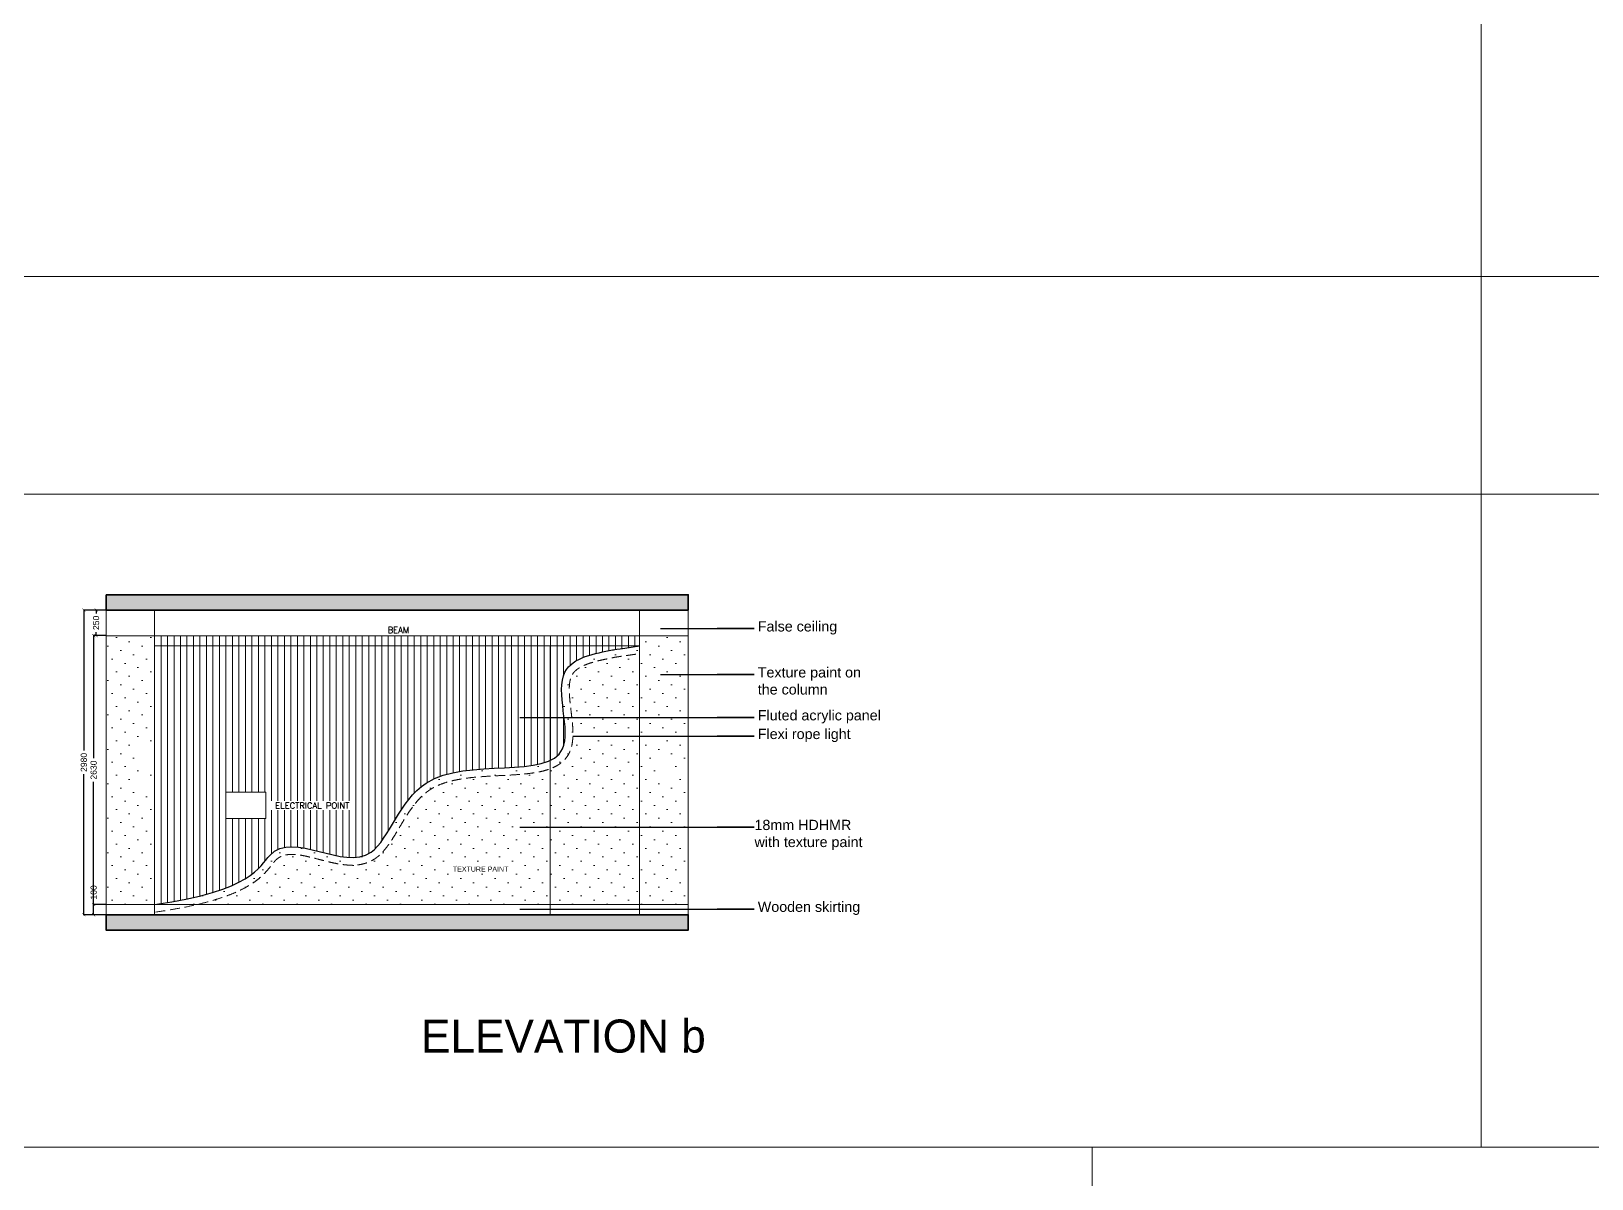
# Model space of a CAD drawing. Header units: millimetres. Extents: x 1464389 to 1998638, y -29162 to 256806.
# Drawn here: x 1584144 to 1599408, y 165603 to 176829 of the extents above; entities that cross this region are included whole.
import ezdxf

# ---------------------------------------------------------------- set-up
doc = ezdxf.new("R2010")
doc.units = ezdxf.units.MM
doc.header["$LTSCALE"] = 15
doc.header["$PDMODE"] = 35
doc.linetypes.add('DASHED', pattern=[0.75, 0.5, -0.25])
doc.linetypes.add('HIDDEN', pattern=[9.525, 6.35, -3.175])
doc.layers.get('0').update_dxf_attribs({"lineweight": 5})
for name, color, linetype, lineweight in [('dimension', 1, 'Continuous', 25), ('false ceiling', 124, 'Continuous', 9), ('Hatch', 252, 'Continuous', 15), ('LS_DR_TEXT', 7, 'Continuous', 13), ('LS_DR_Wall', 5, 'Continuous', 35)]:
    doc.layers.add(name, color=color, linetype=linetype, lineweight=lineweight)
doc.layers.add('Lighting', color=7, linetype='DASHED', lineweight=9, true_color=0xff870f)
doc.layers.add('Panelling', color=7, linetype='Continuous', lineweight=25, true_color=0x753b00)
doc.layers.add('Text', color=250, linetype='Continuous')
doc.layers.add('Walls & Columns', color=7, linetype='Continuous')
doc.layers.add('TEXTS', color=7, linetype='Continuous', true_color=0x636466)
doc.styles.add('ARIAL', font='arial.ttf')
doc.styles.add('ROMANS', font='romans.shx')
doc.dimstyles.new('SC-25', dxfattribs={"dimtxt": 60, "dimasz": 30, "dimexe": 0, "dimexo": 0, "dimgap": 25, "dimtad": 0, "dimdec": 0, "dimzin": 0, "dimdsep": 46, "dimtxsty": 'ARIAL', "dimblk": 'ARCHTICK', "dimcen": 0.09, "dimdle": 3, "dimclrd": 251, "dimclre": 251, "dimclrt": 1, "dimadec": 0, "dimazin": 0, "dimtfac": 1, "dimtdec": 0, "dimtofl": 0, "dimtmove": 0, "dimatfit": 2, "dimfxl": 100, "dimtolj": 1, "dimtzin": 0, "dimarcsym": 0})

# ---------------------------------------------------------------- blocks, each defined once
blk = doc.blocks.new('_ArchTick')
at = {"color": 0, "linetype": 'ByBlock', "const_width": 0.15}
blk.add_lwpolyline([(-0.5, -0.5), (0.5, 0.5)], dxfattribs=at)
blk = doc.blocks.new('*D2102')
at = {"layer": 'Defpoints', "color": 0, "ltscale": 0.25, "transparency": 16777216}
for p in [(1584876, 171166), (1584659, 168186), (1584876, 168186)]:
    blk.add_point(p, dxfattribs=at)
at = {"layer": 'dimension', "color": 251, "lineweight": -2, "ltscale": 0.25, "transparency": 16777216}
for p, q in [((1584659, 171169), (1584659, 169791)), ((1584876, 171166), (1584659, 171166)), ((1584659, 168183), (1584659, 169561)), ((1584876, 168186), (1584659, 168186))]:
    blk.add_line(p, q, dxfattribs=at)
at = {"layer": 'dimension', "color": 251, "lineweight": -2, "ltscale": 0.25, "transparency": 16777216, "xscale": 30, "yscale": 30, "zscale": 30}
for p, rotation in [((1584659, 171166), 90), ((1584659, 168186), 270)]:
    blk.add_blockref('_ArchTick', p, dxfattribs=dict(at, rotation=rotation))
at = {"layer": 'dimension', "color": 1, "ltscale": 0.25, "transparency": 16777216, "insert": (1584659, 169676), "char_height": 60, "attachment_point": 5, "rotation": 90, "style": 'ARIAL'}
blk.add_mtext('\\A1;2980', dxfattribs=at)
blk = doc.blocks.new('*D2103')
at = {"layer": 'Defpoints', "color": 0, "ltscale": 0.25, "transparency": 16777216}
for p in [(1584755, 168286), (1584876, 168286), (1584876, 168186)]:
    blk.add_point(p, dxfattribs=at)
at = {"layer": 'dimension', "color": 251, "lineweight": -2, "ltscale": 0.25, "transparency": 16777216}
for p, q in [((1584755, 168286), (1584755, 168316)), ((1584876, 168286), (1584755, 168286)), ((1584755, 168183), (1584755, 168286)), ((1584876, 168186), (1584755, 168186))]:
    blk.add_line(p, q, dxfattribs=at)
at = {"layer": 'dimension', "color": 251, "lineweight": -2, "ltscale": 0.25, "transparency": 16777216, "xscale": 30, "yscale": 30, "zscale": 30}
for p, rotation in [((1584755, 168286), 90), ((1584755, 168186), 270)]:
    blk.add_blockref('_ArchTick', p, dxfattribs=dict(at, rotation=rotation))
at = {"layer": 'dimension', "color": 1, "ltscale": 0.25, "transparency": 16777216, "insert": (1584755, 168404), "char_height": 60, "attachment_point": 5, "rotation": 90, "style": 'ARIAL'}
blk.add_mtext('\\A1;100', dxfattribs=at)
blk = doc.blocks.new('*D2104')
at = {"layer": 'Defpoints', "color": 0, "ltscale": 0.25, "transparency": 16777216}
for p in [(1584876, 171166), (1584779, 170916), (1584876, 170916)]:
    blk.add_point(p, dxfattribs=at)
at = {"layer": 'dimension', "color": 251, "lineweight": -2, "ltscale": 0.25, "transparency": 16777216}
for p, q in [((1584779, 171169), (1584779, 171132)), ((1584876, 171166), (1584779, 171166)), ((1584779, 170913), (1584779, 170949)), ((1584876, 170916), (1584779, 170916))]:
    blk.add_line(p, q, dxfattribs=at)
at = {"layer": 'dimension', "color": 251, "lineweight": -2, "ltscale": 0.25, "transparency": 16777216, "xscale": 30, "yscale": 30, "zscale": 30}
for p, rotation in [((1584779, 171166), 90), ((1584779, 170916), 270)]:
    blk.add_blockref('_ArchTick', p, dxfattribs=dict(at, rotation=rotation))
at = {"layer": 'dimension', "color": 1, "ltscale": 0.25, "transparency": 16777216, "insert": (1584779, 171041), "char_height": 60, "attachment_point": 5, "rotation": 90, "style": 'ARIAL'}
blk.add_mtext('\\A1;250', dxfattribs=at)
blk = doc.blocks.new('*D1522')
at = {"layer": 'Defpoints', "color": 0, "ltscale": 0.25, "transparency": 16777216}
for p in [(1584876, 170916), (1584755, 168286), (1584876, 168286)]:
    blk.add_point(p, dxfattribs=at)
at = {"layer": 'dimension', "color": 251, "lineweight": -2, "ltscale": 0.25, "transparency": 16777216}
for p, q in [((1584755, 170919), (1584755, 169716)), ((1584876, 170916), (1584755, 170916)), ((1584755, 168283), (1584755, 169486)), ((1584876, 168286), (1584755, 168286))]:
    blk.add_line(p, q, dxfattribs=at)
at = {"layer": 'dimension', "color": 251, "lineweight": -2, "ltscale": 0.25, "transparency": 16777216, "xscale": 30, "yscale": 30, "zscale": 30}
for p, rotation in [((1584755, 170916), 90), ((1584755, 168286), 270)]:
    blk.add_blockref('_ArchTick', p, dxfattribs=dict(at, rotation=rotation))
at = {"layer": 'dimension', "color": 1, "ltscale": 0.25, "transparency": 16777216, "insert": (1584755, 169601), "char_height": 60, "attachment_point": 5, "rotation": 90, "style": 'ARIAL'}
blk.add_mtext('\\A1;2630', dxfattribs=at)

msp = doc.modelspace()

# ---------------------------------------------------------------- hatches: boundary and pattern name
at = {"layer": 'Hatch', "ltscale": 0.25}
h = msp.add_hatch(dxfattribs=at)
h.set_pattern_fill('AR-CONC', color=256)
h.set_pattern_definition([(50, (358726, 296864.04), (182.184669, -15.939086), [19.05, -209.55]), (355, (358726, 296864.04), (-35.243421, 191.056845), [15.24, -167.640584]), (100.451445, (358741.19, 296862.71), (146.941247, 175.117752), [16.19001, -178.090245]), (46.1842, (358726, 296914.84), (271.07904, -42.042328), [28.575, -314.325]), (96.635558, (358748.6, 296911.33), (237.404134, 247.426125), [24.285023, -267.13561]), (351.18415, (358726, 296914.84), (237.404134, 247.426125), [22.85997, -251.45973]), (21, (358751.4, 296902.14), (151.614391, -102.265198), [19.05, -209.55]), (326, (358751.4, 296902.14), (61.802028, 184.187966), [15.24, -167.64]), (71.451445, (358764.04, 296893.62), (213.41642, 81.92277), [16.19001, -178.089938]), (37.5, (358726, 296864.04), (3.0886033, 84.555039), [0, -165.608, 0, -170.18, 0, -168.275]), (7.5, (358726, 296864.04), (66.8196625, 100.180575), [0, -97.028, 0, -161.798, 0, -64.135]), (327.5, (358669.36, 296864.04), (135.590595, -5.728744), [0, -63.5, 0, -198.12, 0, -262.89]), (317.5, (358643.96, 296864.04), (148.129181, 25.426491), [0, -82.55, 0, -131.572, 0, -186.69])])
h.paths.add_polyline_path([(1590569.8, 171315.6), (1584875.8, 171315.6), (1584875.8, 171165.6), (1590569.8, 171165.6)])
h = msp.add_hatch(dxfattribs=at)
h.set_pattern_fill('DOTS', color=256, scale=75, angle=45)
h.set_pattern_definition([(45, (360435.32, 325049.16), (-42.09495, 126.284852), [0, -119.0625])])
edge = h.paths.add_edge_path()
edge.add_spline(control_points=[(1590094.8, 170815.6), (1589848.8, 170780.1), (1589679.2, 170743.9), (1589144.9, 170661.4), (1589471.1, 169884.4), (1589275.7, 169719.7), (1589218.8, 169693.9)], knot_values=[4061.9694709, 4061.9694709, 4061.9694709, 4061.9694709, 4099.7864052, 4745.3643099, 5582.9675011, 5818.4496788, 5818.4496788, 5818.4496788, 5818.4496788], degree=3, periodic=0)
edge.add_line((1589218.8, 169693.9), (1589218.8, 168285.6))
edge.add_line((1589218.8, 168285.6), (1590094.8, 168285.6))
edge.add_line((1590094.8, 168285.6), (1590094.8, 170815.6))
edge = h.paths.add_edge_path()
edge.add_spline(control_points=[(1589218.8, 169693.9), (1588943.6, 169569.1), (1587861.3, 169781.3), (1587501.4, 168337.4), (1586510.1, 169198.1), (1586314.3, 168422.8), (1585350.8, 168285.6)], knot_values=[4.4076664, 4.4076664, 4.4076664, 4.4076664, 1144.2497991, 2052.3591433, 3454.9950032, 4061.9694709, 4061.9694709, 4061.9694709, 4061.9694709], degree=3, periodic=0)
edge.add_line((1585350.8, 168285.6), (1589218.8, 168285.6))
edge.add_line((1589218.8, 168285.6), (1589218.8, 169693.9))
h.paths.add_polyline_path([(1585350.8, 170915.6), (1584875.8, 170915.6), (1584875.8, 168285.6), (1585350.8, 168285.6)])
h.paths.add_polyline_path([(1590569.8, 170915.6), (1590094.8, 170915.6), (1590094.8, 168285.6), (1590569.8, 168285.6)])
h.paths.add_polyline_path([(1585205.5, 169809.4), (1585205.5, 169433.7), (1585295.5, 169433.7), (1585295.5, 169809.4)], flags=16)
h.paths.add_polyline_path([(1590308.5, 169875.8), (1590308.5, 169500.1), (1590398.5, 169500.1), (1590398.5, 169875.8)], flags=16)
h = msp.add_hatch(dxfattribs=at)
h.set_pattern_fill('ANSI31', color=256, scale=20, angle=45)
h.set_pattern_definition([(90, (360435.32, 325049.164), (-63.5, 0), [])])
edge = h.paths.add_edge_path()
edge.add_spline(control_points=[(1585350.8, 168285.6), (1586314.3, 168422.8), (1586510.1, 169198.1), (1587501.4, 168337.4), (1587861.3, 169781.3), (1588943.6, 169569.1), (1589218.8, 169693.9)], knot_values=[4.4076664, 4.4076664, 4.4076664, 4.4076664, 611.382134, 2014.017994, 2922.1273382, 4061.9694709, 4061.9694709, 4061.9694709, 4061.9694709], degree=3, periodic=0)
edge.add_line((1589218.8, 169693.9), (1589218.8, 170915.6))
edge.add_line((1589218.8, 170915.6), (1585350.8, 170915.6))
edge.add_line((1585350.8, 170915.6), (1585350.8, 168285.6))
h.paths.add_polyline_path([(1586439.9, 169385.6), (1586439.9, 169125.7), (1586048.7, 169125.7), (1586048.7, 169385.6)], flags=16)
edge = h.paths.add_edge_path()
edge.add_spline(control_points=[(1589218.8, 169693.9), (1589275.7, 169719.7), (1589471.1, 169884.4), (1589144.9, 170661.4), (1589679.2, 170743.9), (1589848.8, 170780.1), (1590094.8, 170815.6)], knot_values=[4061.9694709, 4061.9694709, 4061.9694709, 4061.9694709, 4297.4516486, 5135.0548399, 5780.6327446, 5818.4496788, 5818.4496788, 5818.4496788, 5818.4496788], degree=3, periodic=0)
edge.add_line((1590094.8, 170915.6), (1589218.8, 170915.6))
edge.add_line((1589218.8, 170915.6), (1589218.8, 169693.9))
h.paths.add_polyline_path([(1586475.3, 169209), (1587311, 169209), (1587311, 169299), (1586475.3, 169299)], flags=16)
h = msp.add_hatch(dxfattribs=at)
h.set_pattern_fill('AR-CONC', color=256)
h.set_pattern_definition([(50, (358726, 293734.04), (182.184669, -15.939086), [19.05, -209.55]), (355, (358726, 293734.04), (-35.243421, 191.056845), [15.24, -167.640584]), (100.451445, (358741.19, 293732.71), (146.941247, 175.117752), [16.19001, -178.090245]), (46.1842, (358726, 293784.84), (271.07904, -42.042328), [28.575, -314.325]), (96.635558, (358748.6, 293781.33), (237.404134, 247.426125), [24.285023, -267.13561]), (351.18415, (358726, 293784.84), (237.404134, 247.426125), [22.85997, -251.45973]), (21, (358751.4, 293772.14), (151.614391, -102.265198), [19.05, -209.55]), (326, (358751.4, 293772.14), (61.802028, 184.187966), [15.24, -167.64]), (71.451445, (358764.04, 293763.62), (213.41642, 81.92277), [16.19001, -178.089938]), (37.5, (358726, 293734.04), (3.0886033, 84.555039), [0, -165.608, 0, -170.18, 0, -168.275]), (7.5, (358726, 293734.04), (66.8196625, 100.180575), [0, -97.028, 0, -161.798, 0, -64.135]), (327.5, (358669.36, 293734.04), (135.590595, -5.728744), [0, -63.5, 0, -198.12, 0, -262.89]), (317.5, (358643.96, 293734.04), (148.129181, 25.426491), [0, -82.55, 0, -131.572, 0, -186.69])])
h.paths.add_polyline_path([(1590569.8, 168185.6), (1584875.8, 168185.6), (1584875.8, 168035.6), (1590569.8, 168035.6)])

# ---------------------------------------------------------------- linework, layer by layer
at = {"ltscale": 0.25}
for p, q in [((1598327, 188054.3), (1598327, 165910.7)), ((1566247, 174429), (1615220.4, 174429)), ((1566247, 172299.6), (1615220.4, 172299.6)), ((1566247, 165910.7), (1615220.4, 165910.7)), ((1594520.9, 165910.7), (1594520.9, 137483.3))]:
    msp.add_line(p, q, dxfattribs=at)
for p, q in [((1584875.8, 171165.6), (1584875.8, 168185.6)), ((1590569.8, 171165.6), (1584875.8, 171165.6)), ((1585350.8, 171165.6), (1585350.8, 168185.6)), ((1585350.8, 171165.6), (1590094.8, 171165.6)), ((1590094.8, 171165.6), (1590094.8, 168185.6)), ((1590569.8, 171165.6), (1590569.8, 168185.6)), ((1585350.8, 170815.6), (1590094.8, 170815.6)), ((1590569.8, 168285.6), (1584875.8, 168285.6)), ((1590569.8, 168185.6), (1584875.8, 168185.6))]:
    msp.add_line(p, q)
at = {"color": 251, "true_color": 0x636466}
msp.add_line((1589218.8, 170815.6), (1589218.8, 168185.6), dxfattribs=at)
msp.add_lwpolyline([(1586048.7, 169385.6), (1586439.9, 169385.6), (1586439.9, 169125.7), (1586048.7, 169125.7)], close=True)
at = {"layer": 'false ceiling', "ltscale": 0.25}
msp.add_line((1584875.8, 170915.6), (1590569.8, 170915.6), dxfattribs=at)
at = {"layer": 'Lighting', "linetype": 'HIDDEN'}
msp.add_open_spline([(1585361.4, 168211.4), (1585476.5, 168227.8), (1585579.2, 168245.6), (1585762.8, 168283.4), (1585843.8, 168303.3), (1585973.7, 168340.9), (1586025.7, 168358.3), (1586119.4, 168393.8), (1586160.9, 168411.9), (1586225, 168443.5), (1586249.5, 168456.9), (1586294.5, 168483.8), (1586315, 168497.3), (1586352.3, 168524.3), (1586369.2, 168537.7), (1586399.8, 168564.2), (1586413.6, 168577.3), (1586438.4, 168602.7), (1586449.5, 168615.1), (1586469.6, 168638.5), (1586478.6, 168649.7), (1586492.9, 168667.8), (1586498.6, 168675.2), (1586509.2, 168688.7), (1586514.1, 168694.8), (1586521.1, 168703.2), (1586523.4, 168705.9), (1586527.3, 168710.3), (1586529, 168712.2), (1586531.3, 168714.6), (1586532, 168715.3), (1586533.3, 168716.6), (1586533.9, 168717.3), (1586535.8, 168719.3), (1586537.1, 168720.5), (1586541, 168724.3), (1586543.6, 168726.6), (1586551.5, 168733.4), (1586556.8, 168737.5), (1586567.6, 168744.9), (1586573.1, 168748.2), (1586584.4, 168754.2), (1586590.2, 168756.9), (1586602.1, 168761.8), (1586608.2, 168763.9), (1586621, 168767.6), (1586627.5, 168769.2), (1586641.2, 168771.9), (1586648.2, 168773), (1586662.8, 168774.6), (1586670.3, 168775.2), (1586689.7, 168776), (1586701.8, 168775.9), (1586727.1, 168774.6), (1586740.2, 168773.4), (1586767.2, 168770.1), (1586781, 168768), (1586809.5, 168763), (1586824.1, 168760.1), (1586853.8, 168753.6), (1586868.9, 168750.1), (1586905.9, 168741.1), (1586928, 168735.4), (1586972.9, 168723.7), (1586995.6, 168717.7), (1587041.6, 168706.1), (1587064.8, 168700.4), (1587111.5, 168690), (1587135, 168685.3), (1587182.3, 168677.5), (1587206.1, 168674.4), (1587247.5, 168671.1), (1587265.2, 168670.3), (1587300.6, 168670.5), (1587318.3, 168671.4), (1587350.6, 168675), (1587365.1, 168677.3), (1587394, 168683.5), (1587408.4, 168687.4), (1587436.9, 168697.1), (1587451, 168702.9), (1587478.6, 168716.4), (1587492.2, 168724.2), (1587507.6, 168734.5), (1587509.9, 168736), (1587516.7, 168740.8), (1587521.2, 168744.1), (1587536.1, 168755.7), (1587546.2, 168764.4), (1587565.6, 168782.6), (1587574.9, 168792.1), (1587593, 168811.9), (1587601.7, 168822.2), (1587618.6, 168843.3), (1587626.9, 168854.2), (1587643, 168876.4), (1587650.9, 168887.8), (1587670.7, 168917.3), (1587682.5, 168935.7), (1587705.7, 168973.3), (1587717.2, 168992.4), (1587740.2, 169031), (1587751.7, 169050.4), (1587774.9, 169089.3), (1587786.7, 169108.7), (1587810.6, 169147.2), (1587822.7, 169166.2), (1587847.7, 169203.5), (1587860.5, 169221.8), (1587886.8, 169257.2), (1587900.3, 169274.3), (1587928.2, 169307.1), (1587942.6, 169322.7), (1587972.5, 169352.3), (1587987.9, 169366.1), (1588009.8, 169383.7), (1588015.8, 169388.4), (1588026.8, 169396.4), (1588031.6, 169399.8), (1588039.6, 169405.3), (1588042.7, 169407.3), (1588048.5, 169411.1), (1588051.2, 169412.8), (1588056.7, 169416.2), (1588059.4, 169417.8), (1588067.7, 169422.8), (1588073.4, 169426), (1588090.7, 169435.4), (1588102.6, 169441.3), (1588134.9, 169456.1), (1588156, 169464.4), (1588199.9, 169479.5), (1588222.8, 169486.2), (1588270, 169498.3), (1588294.4, 169503.6), (1588344.3, 169513.1), (1588369.9, 169517.2), (1588422, 169524.3), (1588448.4, 169527.4), (1588513.8, 169533.9), (1588553.1, 169536.9), (1588632, 169542), (1588671.7, 169544), (1588750.6, 169548), (1588789.8, 169549.8), (1588867, 169554.2), (1588905.1, 169556.7), (1588969.5, 169562.3), (1588996.3, 169565), (1589048.7, 169571.7), (1589074.3, 169575.7), (1589119.3, 169584.3), (1589138.9, 169588.6), (1589177.1, 169598.7), (1589195.7, 169604.4), (1589228, 169616.2), (1589242, 169621.9), (1589269.2, 169634.7), (1589282.3, 169641.7), (1589305.4, 169655.9), (1589315.4, 169662.8), (1589334.7, 169677.6), (1589343.9, 169685.6), (1589361.4, 169702.8), (1589369.7, 169712), (1589385, 169731.6), (1589392, 169742), (1589400.9, 169757.2), (1589403.2, 169761.6), (1589406.9, 169768.7), (1589408.2, 169771.4), (1589410.6, 169776.5), (1589411.6, 169778.9), (1589413.7, 169783.7), (1589414.7, 169786.1), (1589417.7, 169793.4), (1589419.5, 169798.2), (1589424.9, 169814), (1589428, 169825), (1589433.2, 169847.1), (1589435.3, 169858.3), (1589438.7, 169880.8), (1589439.9, 169892.2), (1589441.7, 169915), (1589442.3, 169926.5), (1589442.9, 169949.7), (1589442.9, 169961.3), (1589442.3, 169991.3), (1589441.4, 170009.8), (1589438.8, 170046.9), (1589437.1, 170065.5), (1589433.3, 170102.8), (1589431.2, 170121.5), (1589426.8, 170158.8), (1589424.5, 170177.4), (1589420.1, 170214.2), (1589417.9, 170232.5), (1589414, 170268.4), (1589412.2, 170286.1), (1589409.4, 170320.7), (1589408.3, 170337.6), (1589406.9, 170370.2), (1589406.7, 170385.9), (1589407.3, 170416), (1589408.2, 170430.3), (1589410.7, 170454), (1589412.1, 170463.8), (1589415.7, 170482.2), (1589417.9, 170490.8), (1589422.3, 170505.1), (1589424.5, 170511.1), (1589427.9, 170519.1), (1589429, 170521.5), (1589430.9, 170525.3), (1589431.6, 170526.7), (1589433.8, 170531), (1589435.4, 170533.7), (1589440.3, 170541.7), (1589443.9, 170546.7), (1589451.7, 170556.5), (1589456, 170561.3), (1589465.4, 170570.7), (1589470.5, 170575.3), (1589481.4, 170584.3), (1589487.3, 170588.7), (1589499.8, 170597.2), (1589506.4, 170601.3), (1589520.4, 170609.4), (1589527.7, 170613.3), (1589547.3, 170623), (1589560.1, 170628.6), (1589586.8, 170639.1), (1589600.8, 170644), (1589629.6, 170653.3), (1589644.5, 170657.6), (1589674.7, 170665.8), (1589690.1, 170669.6), (1589721.1, 170676.9), (1589736.8, 170680.3), (1589767.9, 170686.9), (1589783.4, 170690.1), (1589814.2, 170696.3), (1589829.3, 170699.4), (1589844.6, 170702.6), (1589844.9, 170702.6), (1589845.6, 170702.8), (1589845.9, 170702.8), (1589846.4, 170702.9), (1589846.6, 170703), (1589847.2, 170703.1), (1589847.5, 170703.2), (1589848.4, 170703.3), (1589848.9, 170703.4), (1589850.2, 170703.6), (1589850.9, 170703.8), (1589852.8, 170704.1), (1589854, 170704.3), (1589858.3, 170705), (1589862.3, 170705.7), (1589873.1, 170707.3), (1589879.8, 170708.4), (1589896.8, 170710.9), (1589907, 170712.5), (1589943.1, 170717.8), (1589974.7, 170722.4), (1590042.4, 170732.3), (1590071.7, 170736.5), (1590105.5, 170741.4)], degree=3, knots=[4.4076664, 4.4076664, 4.4076664, 4.4076664, 76.0936812, 76.0936812, 147.779696, 147.779696, 205.8626873, 205.8626873, 263.9456786, 263.9456786, 305.9739242, 305.9739242, 348.0021698, 348.0021698, 390.0304154, 390.0304154, 432.0586611, 432.0586611, 474.0869067, 474.0869067, 516.1151523, 516.1151523, 548.0791177, 548.0791177, 580.0430831, 580.0430831, 596.403279, 596.403279, 609.4021644, 609.4021644, 614.4882997, 614.4882997, 619.5744349, 619.5744349, 629.7467054, 629.7467054, 650.0912464, 650.0912464, 690.7803284, 690.7803284, 731.4694103, 731.4694103, 772.1584923, 772.1584923, 812.8475743, 812.8475743, 853.5366563, 853.5366563, 894.2257383, 894.2257383, 934.9148203, 934.9148203, 995.8605603, 995.8605603, 1056.8063004, 1056.8063004, 1117.7520405, 1117.7520405, 1178.6977805, 1178.6977805, 1239.6435206, 1239.6435206, 1325.6669144, 1325.6669144, 1411.6903083, 1411.6903083, 1497.7137021, 1497.7137021, 1583.7370959, 1583.7370959, 1669.7604898, 1669.7604898, 1733.2454969, 1733.2454969, 1796.730504, 1796.730504, 1848.8463825, 1848.8463825, 1900.9622609, 1900.9622609, 1953.0781393, 1953.0781393, 2005.1940177, 2005.1940177, 2014.1625252, 2014.1625252, 2032.4902288, 2032.4902288, 2076.2758955, 2076.2758955, 2120.0615621, 2120.0615621, 2163.8472288, 2163.8472288, 2207.6328955, 2207.6328955, 2251.4185622, 2251.4185622, 2319.2117554, 2319.2117554, 2387.0049487, 2387.0049487, 2454.798142, 2454.798142, 2522.5913353, 2522.5913353, 2590.3845286, 2590.3845286, 2658.1777219, 2658.1777219, 2725.9709152, 2725.9709152, 2793.7641085, 2793.7641085, 2861.5573018, 2861.5573018, 2886.6526511, 2886.6526511, 2906.5004302, 2906.5004302, 2918.868244, 2918.868244, 2929.5148495, 2929.5148495, 2940.161455, 2940.161455, 2961.454666, 2961.454666, 3004.0410879, 3004.0410879, 3073.6223063, 3073.6223063, 3143.2035248, 3143.2035248, 3212.7847432, 3212.7847432, 3282.3659617, 3282.3659617, 3351.9471801, 3351.9471801, 3452.4330611, 3452.4330611, 3552.918942, 3552.918942, 3653.404823, 3653.404823, 3753.890704, 3753.890704, 3827.8986496, 3827.8986496, 3901.9065952, 3901.9065952, 3961.5799643, 3961.5799643, 4021.2533333, 4021.2533333, 4068.7115442, 4068.7115442, 4116.1697551, 4116.1697551, 4154.857092, 4154.857092, 4193.544429, 4193.544429, 4232.231766, 4232.231766, 4270.919103, 4270.919103, 4286.117196, 4286.117196, 4295.2035557, 4295.2035557, 4303.151562, 4303.151562, 4311.0995682, 4311.0995682, 4326.9955806, 4326.9955806, 4362.0861681, 4362.0861681, 4397.1767556, 4397.1767556, 4432.2673432, 4432.2673432, 4467.3579307, 4467.3579307, 4502.4485182, 4502.4485182, 4557.3189957, 4557.3189957, 4612.1894732, 4612.1894732, 4667.0599508, 4667.0599508, 4721.9304283, 4721.9304283, 4776.8009058, 4776.8009058, 4831.6713833, 4831.6713833, 4886.5418609, 4886.5418609, 4941.4123384, 4941.4123384, 4996.2828159, 4996.2828159, 5038.6372112, 5038.6372112, 5080.9916064, 5080.9916064, 5115.091117, 5115.091117, 5130.1862851, 5130.1862851, 5139.7707386, 5139.7707386, 5158.932554, 5158.932554, 5195.4967001, 5195.4967001, 5232.0608463, 5232.0608463, 5268.6249924, 5268.6249924, 5305.1891385, 5305.1891385, 5341.7532846, 5341.7532846, 5378.3174308, 5378.3174308, 5435.6136903, 5435.6136903, 5492.9099499, 5492.9099499, 5550.2062095, 5550.2062095, 5607.5024691, 5607.5024691, 5664.7987287, 5664.7987287, 5722.0949883, 5722.0949883, 5779.3912479, 5779.3912479, 5780.7240264, 5780.7240264, 5782.0568049, 5782.0568049, 5783.3895835, 5783.3895835, 5785.3448638, 5785.3448638, 5787.3001441, 5787.3001441, 5789.2554245, 5789.2554245, 5791.2107048, 5791.2107048, 5795.6830581, 5795.6830581, 5800.1554114, 5800.1554114, 5804.6277647, 5804.6277647, 5813.2511412, 5813.2511412, 5818.4496788, 5818.4496788, 5818.4496788, 5818.4496788], dxfattribs=at)
at = {"layer": 'LS_DR_Wall', "ltscale": 0.25}
for points in [[(1584875.8, 171315.6), (1590569.8, 171315.6), (1590569.8, 171165.6), (1584875.8, 171165.6)], [(1584875.8, 168185.6), (1590569.8, 168185.6), (1590569.8, 168035.6), (1584875.8, 168035.6)]]:
    msp.add_lwpolyline(points, close=True, dxfattribs=at)
at = {"layer": 'Panelling'}
msp.add_open_spline([(1585350.8, 168285.6), (1586314.3, 168422.8), (1586510.1, 169198.1), (1587501.4, 168337.4), (1587885.8, 169879.8), (1589687.5, 169369.1), (1589144.9, 170661.4), (1589679.2, 170743.9), (1589848.8, 170780.1), (1590094.8, 170815.6)], degree=3, knots=[4.4076664, 4.4076664, 4.4076664, 4.4076664, 611.382134, 2014.017994, 2922.1273382, 4297.4516486, 5135.0548399, 5780.6327446, 5818.4496788, 5818.4496788, 5818.4496788, 5818.4496788], dxfattribs=at)

# ---------------------------------------------------------------- texts
at = {"layer": 'LS_DR_TEXT', "ltscale": 0.25, "char_height": 60, "attachment_point": 1, "style": 'ROMANS'}
for s, width, heights, insert in [('BEAM ', 469.919, [60], (1587630.4, 171000.5)), ('\\pxqc;ELECTRICAL POINT', 992.72, [0], (1586396.8, 169284))]:
    msp.add_mtext_dynamic_manual_height_columns(s, width=width, gutter_width=375, heights=heights, dxfattribs=dict(at, insert=insert))
at = {"layer": 'Text', "char_height": 100, "attachment_point": 3, "style": 'ARIAL'}
for s, insert, width in [('\\pxql;False ceiling', (1594109.5, 171056.7), 2858.77), ('\\pxql;Texture paint on \\Pthe column', (1594109.5, 170606.7), 2858.77), ('\\pxql;Fluted acrylic panel', (1594109.5, 170186.9), 2858.77), ('\\pxql;Flexi rope light', (1594109.5, 170004.3), 2858.77), ('\\pxql;18mm HDHMR with texture paint', (1592423.2, 169114.3), 1204.458), ('\\pxql;Wooden skirting', (1594109.5, 168313.8), 2858.77)]:
    msp.add_mtext(s, dxfattribs=dict(at, insert=insert, width=width))
at = {"layer": 'Text', "ltscale": 0.25, "insert": (1589178.6, 168656.9), "char_height": 49.248, "attachment_point": 3, "style": 'ARIAL'}
msp.add_mtext_dynamic_manual_height_columns('\\pxqc;TEXTURE PAINT', width=1277.739, gutter_width=123.1, heights=[0], dxfattribs=at)
at = {"layer": 'Walls & Columns', "insert": (1587956.5, 167160.4), "char_height": 323.097, "attachment_point": 1}
msp.add_mtext_dynamic_manual_height_columns('ELEVATION b', width=5203.882, gutter_width=10.2, heights=[313.4], dxfattribs=at)

# ---------------------------------------------------------------- dimensions: what is measured, and where the dimension line sits
at = {"layer": 'dimension', "ltscale": 0.25}
for base, p1, p2, picture, middle in [((1584659.4, 168185.6), (1584875.8, 171165.6), (1584875.8, 168185.6), '*D2102', (1584659.4, 169675.6)), ((1584778.6, 170915.6), (1584875.8, 171165.6), (1584875.8, 170915.6), '*D2104', (1584778.6, 171040.6)), ((1584755.2, 168285.6), (1584875.8, 170915.6), (1584875.8, 168285.6), '*D1522', (1584755.2, 169600.6)), ((1584755.2, 168285.6), (1584875.8, 168185.6), (1584875.8, 168285.6), '*D2103', (1584755.2, 168404))]:
    dim = msp.add_linear_dim(base=base, p1=p1, p2=p2, angle=90, dimstyle='SC-25', dxfattribs=at)
    dim.commit()
    dim.dimension.update_dxf_attribs({"geometry": picture, "text_midpoint": middle})

# ---------------------------------------------------------------- leaders
at = {"layer": 'TEXTS'}
for points in [[(1590298.8, 170984.7), (1591216, 170984.7), (1590853.5, 170984.7)], [(1590298.8, 170534.6), (1591216, 170534.6), (1590853.5, 170534.6)], [(1588923.8, 170114.8), (1591216, 170114.8), (1590853.5, 170114.8)], [(1589442.4, 169932.2), (1591216, 169932.2), (1590853.5, 169932.2)], [(1588923.8, 169042.2), (1591216, 169042.2), (1590853.5, 169042.2)], [(1588923.8, 168241.7), (1591216, 168241.7), (1590853.5, 168241.7)]]:
    msp.add_leader(points, dimstyle='SC-25', override={"dimtad": 0}, dxfattribs=at)

doc.saveas('drawing.dxf')
